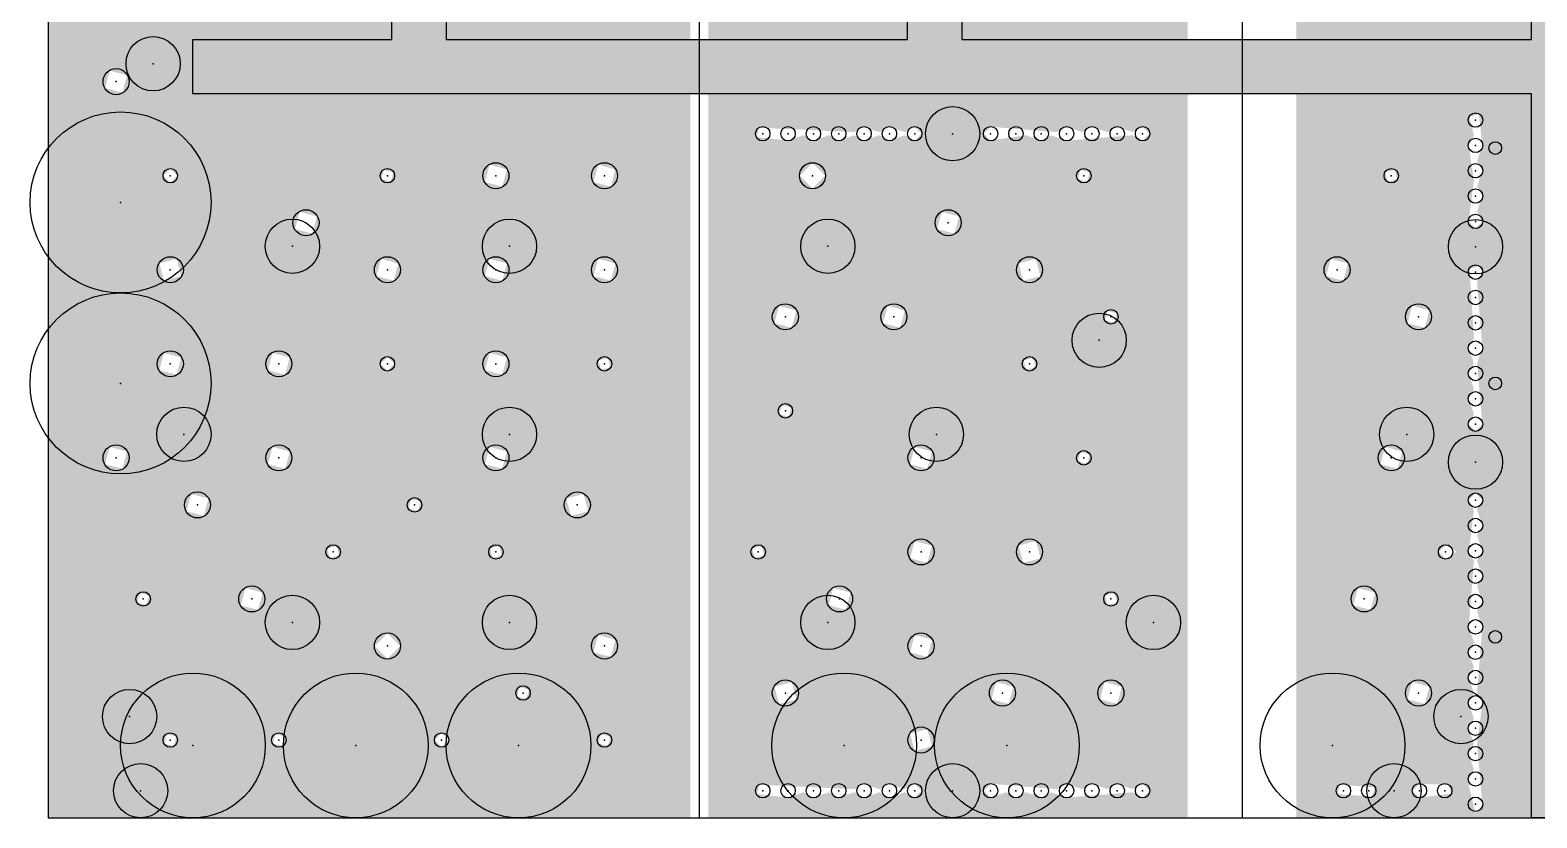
# Model space of a CAD drawing. Header units: metres. Extents: x -1 to 170, y 0 to 130.
# Drawn here: x -1 to 82.3, y 0 to 43.5 of the extents above; entities that cross this region are included whole.
import ezdxf

# ---------------------------------------------------------------- set-up
doc = ezdxf.new("R2010")
doc.units = ezdxf.units.M
for name, color, linetype in [('CABLE_COMM', 150, 'Continuous'), ('EXISTING_TREE_Липа мелколистная', 3, 'Continuous'), ('EXISTING_TREE_Тополь бальзамический', 3, 'Continuous'), ('LAMPS', 2, 'Continuous'), ('NEW_BUSH', 3, 'Continuous'), ('NEW_LAWN', 82, 'Continuous'), ('NEW_TREE', 3, 'Continuous'), ('PATHS', 33, 'Continuous'), ('SEWER_K1', 30, 'Continuous'), ('TERRITORY_BOUNDARY', 8, 'Continuous')]:
    doc.layers.add(name, color=color, linetype=linetype)

msp = doc.modelspace()

# ---------------------------------------------------------------- hatches: boundary and pattern name
at = {"layer": 'NEW_LAWN'}
h = msp.add_hatch(color=82, dxfattribs=at)
h.paths.add_polyline_path([(0.001, 116), (6, 116), (6, 100), (34, 100), (34, 112.25), (58.5, 112.25), (58.5, 110.001), (40, 110), (40, 70.5), (36, 70.5), (35.5, 70), (35.5, 43), (22, 43.01), (22, 54.999), (33, 55), (33, 75), (8, 75), (8, 55), (19, 55), (18.997, 43.003), (8, 43), (8, 40), (35.5, 40), (35.5, 0), (0, 0)])
h.paths.add_polyline_path([(34.301, 98.63), (34.476, 73.975), (34.099, 72.163), (34.798, 71.464), (35.403, 71.813), (35.699, 73.43), (35.699, 98.63), (35, 99.329)], flags=16)
h.paths.add_polyline_path([(32.799, 47.399), (33.055, 48.354), (32.101, 48.61), (31.845, 47.655)], flags=16)
h.paths.add_polyline_path([(31.651, 98.865), (31.301, 98.26), (31.301, 94.06), (32, 93.361), (32.699, 94.06), (32.699, 98.26), (32.349, 98.865)], flags=16)
h.paths.add_polyline_path([(31.651, 79.265), (31.301, 77.26), (32, 76.561), (32.605, 76.911), (32.699, 78.66), (32.349, 79.265)], flags=16)
h.paths.add_polyline_path([(31.301, 89.86), (31.395, 81.111), (32.349, 80.855), (32.699, 81.46), (32.699, 89.86), (32, 90.559)], flags=16)
h.paths.add_polyline_path([(31.099, 34.871), (31.355, 35.825), (30.401, 36.081), (30.145, 35.127)], flags=16)
h.paths.add_polyline_path([(31.099, 29.675), (31.355, 30.629), (30.401, 30.885), (30.145, 29.93)], flags=16)
h.paths.add_polyline_path([(31.099, 8.89), (31.355, 9.845), (30.401, 10.1), (30.145, 9.146)], flags=16)
h.paths.add_polyline_path([(31.078, 24.894), (30.939, 25.412), (30.422, 25.273), (30.561, 24.756)], flags=16)
h.paths.add_polyline_path([(30.939, 3.971), (31.078, 4.488), (30.561, 4.627), (30.422, 4.11)], flags=16)
h.paths.add_polyline_path([(29.855, 16.94), (29.599, 17.895), (28.645, 17.639), (28.901, 16.684)], flags=16)
h.paths.add_polyline_path([(29.855, 79.294), (29.599, 80.248), (28.645, 79.993), (28.901, 79.038)], flags=16)
h.paths.add_polyline_path([(28.555, 50.253), (28.299, 51.208), (27.345, 50.952), (27.601, 49.997)], flags=16)
h.paths.add_polyline_path([(28.355, 97.48), (28.099, 98.435), (27.145, 98.179), (27.401, 97.225)], flags=16)
h.paths.add_polyline_path([(26.599, 89.43), (26.855, 90.385), (25.901, 90.641), (25.645, 89.686)], flags=16)
h.paths.add_polyline_path([(26.599, 84.234), (26.855, 85.189), (25.901, 85.445), (25.645, 84.49)], flags=16)
h.paths.add_polyline_path([(26.439, 6.569), (26.578, 7.087), (26.061, 7.225), (25.922, 6.708)], flags=16)
h.paths.add_polyline_path([(25.099, 34.871), (25.355, 35.825), (24.401, 36.081), (24.145, 35.127)], flags=16)
h.paths.add_polyline_path([(25.099, 29.675), (25.355, 30.629), (24.401, 30.885), (24.145, 29.93)], flags=16)
h.paths.add_polyline_path([(25.099, 24.478), (25.355, 25.433), (24.401, 25.689), (24.145, 24.734)], flags=16)
h.paths.add_polyline_path([(25.099, 19.282), (25.355, 20.237), (24.401, 20.493), (24.145, 19.538)], flags=16)
h.paths.add_polyline_path([(25.078, 14.502), (24.939, 15.019), (24.422, 14.881), (24.561, 14.363)], flags=16)
h.paths.add_polyline_path([(23.855, 79.294), (23.599, 80.248), (22.645, 79.993), (22.901, 79.038)], flags=16)
h.paths.add_polyline_path([(22.129, 4.299), (21.75, 4.678), (21.371, 4.299), (21.75, 3.92)], flags=16)
h.paths.add_polyline_path([(20.599, 94.626), (20.855, 95.581), (19.901, 95.837), (19.645, 94.882)], flags=16)
h.paths.add_polyline_path([(20.439, 16.961), (20.578, 17.479), (20.061, 17.617), (19.922, 17.1)], flags=16)
h.paths.add_polyline_path([(19.099, 86.832), (19.355, 87.787), (18.401, 88.043), (18.145, 87.088)], flags=16)
h.paths.add_polyline_path([(19.099, 29.675), (19.355, 30.629), (18.401, 30.885), (18.145, 29.93)], flags=16)
h.paths.add_polyline_path([(19.449, 9.495), (18.75, 10.194), (18.051, 9.495), (18.75, 8.796)], flags=16)
h.paths.add_polyline_path([(18.939, 35.148), (19.078, 35.665), (18.561, 35.804), (18.422, 35.287)], flags=16)
h.paths.add_polyline_path([(19.129, 25.084), (18.75, 25.462), (18.371, 25.084), (18.75, 24.705)], flags=16)
h.paths.add_polyline_path([(17.439, 79.315), (17.578, 79.833), (17.061, 79.971), (16.922, 79.454)], flags=16)
h.paths.add_polyline_path([(16.078, 14.502), (15.939, 15.019), (15.422, 14.881), (15.561, 14.363)], flags=16)
h.paths.add_polyline_path([(14.599, 32.273), (14.855, 33.227), (13.901, 33.483), (13.645, 32.528)], flags=16)
h.paths.add_polyline_path([(14.599, 94.626), (14.855, 95.581), (13.901, 95.837), (13.645, 94.882)], flags=16)
h.paths.add_polyline_path([(13.099, 50.459), (13.355, 51.414), (12.401, 51.67), (12.145, 50.715)], flags=16)
h.paths.add_polyline_path([(13.099, 24.478), (13.355, 25.433), (12.401, 25.689), (12.145, 24.734)], flags=16)
h.paths.add_polyline_path([(13.099, 19.282), (13.355, 20.237), (12.401, 20.493), (12.145, 19.538)], flags=16)
h.paths.add_polyline_path([(13.078, 82.052), (12.939, 82.569), (12.422, 82.431), (12.561, 81.913)], flags=16)
h.paths.add_polyline_path([(12.939, 3.971), (13.078, 4.488), (12.561, 4.627), (12.422, 4.11)], flags=16)
h.paths.add_polyline_path([(11.599, 11.488), (11.855, 12.443), (10.901, 12.698), (10.645, 11.744)], flags=16)
h.paths.add_polyline_path([(10.099, 76.44), (10.355, 77.395), (9.401, 77.65), (9.145, 76.696)], flags=16)
h.paths.add_polyline_path([(8.599, 16.684), (8.855, 17.639), (7.901, 17.895), (7.645, 16.94)], flags=16)
h.paths.add_polyline_path([(8.599, 53.057), (8.855, 54.012), (7.901, 54.268), (7.645, 53.313)], flags=16)
h.paths.add_polyline_path([(7.355, 87.088), (7.099, 88.043), (6.145, 87.787), (6.401, 86.832)], flags=16)
h.paths.add_polyline_path([(7.355, 29.93), (7.099, 30.885), (6.145, 30.629), (6.401, 29.675)], flags=16)
h.paths.add_polyline_path([(7.099, 92.028), (7.355, 92.983), (6.401, 93.239), (6.145, 92.284)], flags=16)
h.paths.add_polyline_path([(7.099, 24.478), (7.355, 25.433), (6.401, 25.689), (6.145, 24.734)], flags=16)
h.paths.add_polyline_path([(6.939, 71.521), (7.078, 72.038), (6.561, 72.177), (6.422, 71.66)], flags=16)
h.paths.add_polyline_path([(7.129, 35.476), (6.75, 35.855), (6.371, 35.476), (6.75, 35.097)], flags=16)
h.paths.add_polyline_path([(6.939, 3.971), (7.078, 4.488), (6.561, 4.627), (6.422, 4.11)], flags=16)
h.paths.add_polyline_path([(5.599, 79.038), (5.855, 79.993), (4.901, 80.248), (4.645, 79.294)], flags=16)
h.paths.add_polyline_path([(5.599, 47.861), (5.855, 48.816), (4.901, 49.072), (4.645, 48.117)], flags=16)
h.paths.add_polyline_path([(5.578, 63.865), (5.439, 64.383), (4.922, 64.244), (5.061, 63.727)], flags=16)
h.paths.add_polyline_path([(5.439, 11.765), (5.578, 12.283), (5.061, 12.421), (4.922, 11.904)], flags=16)
h.paths.add_polyline_path([(4.099, 40.067), (4.355, 41.022), (3.401, 41.277), (3.145, 40.323)], flags=16)
h.paths.add_polyline_path([(4.099, 19.282), (4.355, 20.237), (3.401, 20.493), (3.145, 19.538)], flags=16)
h.paths.add_polyline_path([(4.099, 97.225), (4.355, 98.179), (3.401, 98.435), (3.145, 97.48)], flags=16)
h.paths.add_polyline_path([(4.099, 55.655), (4.355, 56.61), (3.401, 56.866), (3.145, 55.911)], flags=16)
h.paths.add_polyline_path([(4.279, 112.5), (3.9, 112.879), (3.521, 112.5), (3.9, 112.121)], flags=16)
h.paths.add_polyline_path([(1.289, 112.172), (1.428, 112.689), (0.911, 112.828), (0.772, 112.311)], flags=16)
h = msp.add_hatch(color=82, dxfattribs=at)
h.paths.add_polyline_path([(50.5, 54.026), (51.481, 53.301), (52.086, 53.651), (51.773, 55.898), (52.664, 56.476), (57.719, 56.301), (60.311, 56.953), (60.976, 56.446), (60.372, 54.875), (53.932, 54.605), (53.676, 53.651), (54.281, 53.301), (59.862, 53.53), (60.467, 53.88), (60.721, 54.79), (62.105, 55.241), (62.199, 58.391), (61.5, 59.089), (59.522, 57.801), (58.487, 57.576), (52.119, 57.699), (50.5, 57.03), (50.5, 62), (58, 62), (58, 92), (63, 92), (63, 43), (50.503, 43.003)])
h.paths.add_polyline_path([(61.299, 47.4), (61.555, 48.355), (60.601, 48.611), (60.345, 47.656)], flags=16)
h.paths.add_polyline_path([(56.799, 49.998), (57.055, 50.953), (56.101, 51.209), (55.845, 50.254)], flags=16)
h = msp.add_hatch(color=82, dxfattribs=at)
h.paths.add_polyline_path([(69.152, 77.511), (70, 77.021), (76.905, 77.181), (78.154, 76.718), (79.848, 77.511), (79.848, 78.489), (79.489, 78.848), (70, 78.979), (69, 78.337), (69, 80), (81.999, 79.994), (81.994, 43.001), (69, 43)])
h.paths.add_polyline_path([(77.949, 68.785), (77.25, 69.484), (76.551, 68.785), (77.25, 68.086)], flags=16)
h.paths.add_polyline_path([(76.099, 49.993), (76.355, 50.948), (75.401, 51.203), (75.145, 50.249)], flags=16)
h.paths.add_polyline_path([(73.099, 55.189), (73.355, 56.144), (72.401, 56.4), (72.145, 55.445)], flags=16)
h.paths.add_polyline_path([(73.099, 60.385), (73.355, 61.34), (72.401, 61.596), (72.145, 60.641)], flags=16)
h.paths.add_polyline_path([(72.939, 71.055), (73.078, 71.572), (72.561, 71.711), (72.422, 71.193)], flags=16)
h.paths.add_polyline_path([(71.439, 47.672), (71.578, 48.19), (71.061, 48.328), (70.922, 47.811)], flags=16)
h = msp.add_hatch(color=82, dxfattribs=at)
h.paths.add_polyline_path([(39.294, 56.865), (38.151, 56.901), (37.801, 56.296), (37.895, 54.547), (38.792, 53.444), (46.46, 53.301), (47.5, 54.085), (47.494, 43.001), (36.5, 43), (36.5, 69.5), (40, 69.5), (40, 62), (47.5, 62), (47.5, 56.971), (45.94, 57.699), (40.34, 57.699)])
h.paths.add_polyline_path([(44.079, 49.922), (44.217, 51.839), (43.7, 51.978), (43.561, 50.061)], flags=16)
h.paths.add_polyline_path([(43.976, 45.195), (44.079, 47.778), (43.561, 47.639), (43.803, 45.195), (43.51, 44.65), (43.889, 44.271), (44.268, 44.65)], flags=16)
h.paths.add_polyline_path([(39.599, 47.395), (39.855, 48.35), (38.901, 48.606), (38.645, 47.651)], flags=16)
h = msp.add_hatch(color=82, dxfattribs=at)
h.paths.add_polyline_path([(63, 40), (63, 0), (36.5, 0), (36.5, 40)])
h.paths.add_polyline_path([(55.755, 37.884), (52.1, 38.176), (51.721, 37.797), (52.1, 37.418), (54.045, 37.711), (54.9, 37.418), (55.445, 37.711), (56.3, 37.418), (59.955, 37.711), (60.5, 37.418), (60.879, 37.797), (60.5, 38.176), (59.955, 37.884), (59.1, 38.176), (58.555, 37.884), (57.7, 38.176), (57.155, 37.884), (56.3, 38.176)], flags=16)
h.paths.add_polyline_path([(55.755, 1.586), (52.1, 1.879), (51.721, 1.5), (52.1, 1.121), (52.955, 1.414), (53.5, 1.121), (54.045, 1.414), (54.9, 1.121), (55.445, 1.414), (56.3, 1.121), (59.955, 1.414), (60.5, 1.121), (60.879, 1.5), (60.5, 1.879), (59.955, 1.586), (59.1, 1.879), (58.555, 1.586), (57.7, 1.879), (57.155, 1.586), (56.3, 1.879)], flags=16)
h.paths.add_polyline_path([(59.099, 6.292), (59.355, 7.247), (58.401, 7.502), (58.145, 6.548)], flags=16)
h.paths.add_polyline_path([(59.078, 11.904), (58.939, 12.421), (58.422, 12.283), (58.561, 11.765)], flags=16)
h.paths.add_polyline_path([(58.939, 27.354), (59.078, 27.871), (58.561, 28.01), (58.422, 27.492)], flags=16)
h.paths.add_polyline_path([(57.439, 19.559), (57.578, 20.077), (57.061, 20.216), (56.922, 19.698)], flags=16)
h.paths.add_polyline_path([(57.439, 35.148), (57.578, 35.665), (57.061, 35.804), (56.922, 35.287)], flags=16)
h.paths.add_polyline_path([(54.855, 29.93), (54.599, 30.885), (53.645, 30.629), (53.901, 29.675)], flags=16)
h.paths.add_polyline_path([(54.855, 14.342), (54.599, 15.297), (53.645, 15.041), (53.901, 14.086)], flags=16)
h.paths.add_polyline_path([(54.578, 24.894), (54.439, 25.412), (53.922, 25.273), (54.061, 24.756)], flags=16)
h.paths.add_polyline_path([(53.099, 6.292), (53.355, 7.247), (52.401, 7.502), (52.145, 6.548)], flags=16)
h.paths.add_polyline_path([(50.099, 32.273), (50.355, 33.227), (49.401, 33.483), (49.145, 32.528)], flags=16)
h.paths.add_polyline_path([(48.599, 19.282), (48.855, 20.237), (47.901, 20.493), (47.645, 19.538)], flags=16)
h.paths.add_polyline_path([(48.599, 14.086), (48.855, 15.041), (47.901, 15.297), (47.645, 14.342)], flags=16)
h.paths.add_polyline_path([(48.599, 8.89), (48.855, 9.845), (47.901, 10.1), (47.645, 9.146)], flags=16)
h.paths.add_polyline_path([(48.855, 3.95), (48.599, 4.904), (47.645, 4.648), (47.901, 3.694)], flags=16)
h.paths.add_polyline_path([(44.555, 37.884), (39.311, 38.125), (39.172, 37.608), (40.9, 37.418), (41.755, 37.711), (42.3, 37.418), (43.155, 37.711), (43.7, 37.418), (44.555, 37.711), (45.1, 37.418), (45.955, 37.711), (46.5, 37.418), (47.355, 37.711), (47.9, 37.418), (48.279, 37.797), (47.9, 38.176), (47.355, 37.884), (46.5, 38.176), (45.955, 37.884), (45.1, 38.176)], flags=16)
h.paths.add_polyline_path([(44.555, 1.586), (39.311, 1.828), (39.172, 1.311), (40.9, 1.121), (41.755, 1.414), (42.3, 1.121), (43.155, 1.414), (43.7, 1.121), (44.555, 1.414), (45.1, 1.121), (45.955, 1.414), (46.5, 1.121), (47.355, 1.414), (47.9, 1.121), (48.279, 1.5), (47.9, 1.879), (47.355, 1.586), (46.5, 1.879), (45.955, 1.586), (45.1, 1.879)], flags=16)
h.paths.add_polyline_path([(47.099, 27.077), (47.355, 28.031), (46.401, 28.287), (46.145, 27.332)], flags=16)
h.paths.add_polyline_path([(44.099, 11.488), (44.355, 12.443), (43.401, 12.698), (43.145, 11.744)], flags=16)
h.paths.add_polyline_path([(42.949, 35.476), (42.25, 36.175), (41.551, 35.476), (42.25, 34.777)], flags=16)
h.paths.add_polyline_path([(41.355, 6.548), (41.099, 7.502), (40.145, 7.247), (40.401, 6.292)], flags=16)
h.paths.add_polyline_path([(41.099, 27.077), (41.355, 28.031), (40.401, 28.287), (40.145, 27.332)], flags=16)
h.paths.add_polyline_path([(40.939, 22.157), (41.078, 22.675), (40.561, 22.814), (40.422, 22.296)], flags=16)
h.paths.add_polyline_path([(39.578, 14.502), (39.439, 15.019), (38.922, 14.881), (39.061, 14.363)], flags=16)
h = msp.add_hatch(color=82, dxfattribs=at)
h.paths.add_polyline_path([(69, 0), (69, 40), (81.994, 39.999), (82, 0.001)])
h.paths.add_polyline_path([(76.871, 14.691), (77.25, 14.313), (77.852, 14.704), (77.25, 15.07)], flags=16)
h.paths.add_polyline_path([(78.53, 14.606), (78.817, 14.205), (78.525, 10.55), (78.817, 9.695), (78.525, 9.15), (78.817, 8.295), (78.525, 7.75), (78.817, 6.895), (78.525, 6.35), (78.817, 5.495), (78.525, 4.95), (78.817, 4.095), (78.525, 3.55), (78.817, 2.695), (78.481, 1.996), (78.904, 0.233), (79.282, 0.75), (78.99, 4.095), (79.282, 6.35), (78.99, 6.895), (79.282, 10.55), (78.99, 11.405), (79.282, 11.95), (78.99, 12.805), (79.282, 13.35), (78.99, 14.205), (79.282, 14.75), (78.99, 15.605), (79.282, 16.15), (78.99, 17.005), (79.282, 17.55), (78.904, 17.929), (78.525, 17.55), (78.817, 17.005)], flags=16)
h.paths.add_polyline_path([(78.575, 30.339), (78.817, 26.495), (78.525, 25.95), (78.817, 25.095), (78.525, 24.55), (78.817, 23.695), (78.525, 23.15), (78.817, 22.295), (78.525, 21.75), (78.904, 21.371), (79.282, 21.75), (78.99, 25.095), (79.282, 25.95), (78.99, 29.605), (79.282, 30.15), (79.093, 30.478)], flags=16)
h.paths.add_polyline_path([(78.525, 37.15), (78.817, 35.205), (78.525, 32.95), (78.904, 32.571), (79.282, 32.95), (78.99, 33.495), (79.282, 34.35), (78.99, 34.895), (79.282, 35.75), (78.99, 36.295), (79.282, 37.15), (79.093, 38.878), (78.575, 38.739), (78.817, 37.695)], flags=16)
h.paths.add_polyline_path([(77.389, 1.828), (75.8, 1.879), (75.421, 1.5), (75.8, 1.121), (77.588, 1.338)], flags=16)
h.paths.add_polyline_path([(76.099, 6.292), (76.355, 7.247), (75.401, 7.502), (75.145, 6.548)], flags=16)
h.paths.add_polyline_path([(76.099, 27.077), (76.355, 28.031), (75.401, 28.287), (75.145, 27.332)], flags=16)
h.paths.add_polyline_path([(74.599, 19.282), (74.855, 20.237), (73.901, 20.493), (73.645, 19.538)], flags=16)
h.paths.add_polyline_path([(74.578, 35.287), (74.439, 35.804), (73.922, 35.665), (74.061, 35.148)], flags=16)
h.paths.add_polyline_path([(73.099, 11.488), (73.355, 12.443), (72.401, 12.698), (72.145, 11.744)], flags=16)
h.paths.add_polyline_path([(73.328, 1.689), (71.411, 1.828), (71.272, 1.311), (73.189, 1.172)], flags=16)
h.paths.add_polyline_path([(71.599, 29.675), (71.855, 30.629), (70.901, 30.885), (70.645, 29.93)], flags=16)
at = {"layer": 'PATHS'}
msp.add_hatch(color=33, dxfattribs=at).paths.add_polyline_path([(88, 40), (88, 0), (82, 0), (82, 40), (8, 40), (8, 43), (19, 43), (19, 55), (22, 55), (22, 43), (47.5, 43), (47.5, 62), (50.5, 62), (50.5, 43), (82, 43), (82, 80), (68, 80), (68, 92), (102, 92), (102, 80), (88, 80), (88, 43), (119.5, 43), (119.5, 62), (122.5, 62), (122.5, 43), (150, 43), (150, 55), (153, 55), (153, 43), (162, 43), (162, 40), (153, 40), (153, 32), (150, 32), (150, 40)])

# ---------------------------------------------------------------- linework, layer by layer
at = {"layer": 'CABLE_COMM'}
msp.add_polyline3d([(36, 0, -0.6), (36, 70, -0.6), (40, 70, -0.6)], dxfattribs=at)
at = {"layer": 'EXISTING_TREE_Липа мелколистная'}
for centre in [(8, 4), (17, 4), (26, 4), (44, 4), (53, 4), (71, 4)]:
    msp.add_circle(centre, 4, dxfattribs=at)
for p in [(8, 4), (17, 4), (26, 4), (44, 4), (53, 4), (71, 4)]:
    msp.add_point(p, dxfattribs=at)
at = {"layer": 'EXISTING_TREE_Тополь бальзамический'}
for centre in [(4, 34), (4, 24)]:
    msp.add_circle(centre, 5, dxfattribs=at)
for p in [(4, 34), (4, 24)]:
    msp.add_point(p, dxfattribs=at)
at = {"layer": 'LAMPS'}
for p, q in [((80, 37), (80, 37, 5)), ((80, 24), (80, 24, 5)), ((80, 10), (80, 10, 5))]:
    msp.add_line(p, q, dxfattribs=at)
for centre in [(80, 37, 5), (80, 24, 5), (80, 10, 5)]:
    msp.add_circle(centre, 0.35, dxfattribs=at)
at = {"layer": 'NEW_BUSH'}
for centre, radius in [((3.75, 40.672), 0.72), ((78.904, 38.55), 0.4), ((39.5, 37.797), 0.4), ((40.9, 37.797), 0.4), ((42.3, 37.797), 0.4), ((43.7, 37.797), 0.4), ((45.1, 37.797), 0.4), ((46.5, 37.797), 0.4), ((47.9, 37.797), 0.4), ((52.1, 37.797), 0.4), ((53.5, 37.797), 0.4), ((54.9, 37.797), 0.4), ((56.3, 37.797), 0.4), ((57.7, 37.797), 0.4), ((59.1, 37.797), 0.4), ((60.5, 37.797), 0.4), ((78.904, 37.15), 0.4), ((6.75, 35.476), 0.4), ((18.75, 35.476), 0.4), ((24.75, 35.476), 0.72), ((30.75, 35.476), 0.72), ((42.25, 35.476), 0.72), ((57.25, 35.476), 0.4), ((74.25, 35.476), 0.4), ((78.904, 35.75), 0.4), ((78.904, 34.35), 0.4), ((14.25, 32.878), 0.72), ((49.75, 32.878), 0.72), ((78.904, 32.95), 0.4), ((6.75, 30.28), 0.72), ((18.75, 30.28), 0.72), ((24.75, 30.28), 0.72), ((30.75, 30.28), 0.72), ((54.25, 30.28), 0.72), ((71.25, 30.28), 0.72), ((78.904, 30.15), 0.4), ((40.75, 27.682), 0.72), ((46.75, 27.682), 0.72), ((75.75, 27.682), 0.72), ((78.904, 28.75), 0.4), ((58.75, 27.682), 0.4), ((78.904, 27.35), 0.4), ((78.904, 25.95), 0.4), ((6.75, 25.084), 0.72), ((12.75, 25.084), 0.72), ((18.75, 25.084), 0.4), ((24.75, 25.084), 0.72), ((30.75, 25.084), 0.4), ((54.25, 25.084), 0.4), ((78.904, 24.55), 0.4), ((78.904, 23.15), 0.4), ((40.75, 22.486), 0.4), ((78.904, 21.75), 0.4), ((3.75, 19.887), 0.72), ((12.75, 19.887), 0.72), ((24.75, 19.887), 0.72), ((48.25, 19.887), 0.72), ((57.25, 19.887), 0.4), ((74.25, 19.887), 0.72), ((8.25, 17.289), 0.72), ((20.25, 17.289), 0.4), ((29.25, 17.289), 0.72), ((78.904, 17.55), 0.4), ((78.904, 16.15), 0.4), ((15.75, 14.691), 0.4), ((24.75, 14.691), 0.4), ((39.25, 14.691), 0.4), ((48.25, 14.691), 0.72), ((54.25, 14.691), 0.72), ((77.25, 14.691), 0.4), ((78.904, 14.75), 0.4), ((78.904, 13.35), 0.4), ((11.25, 12.093), 0.72), ((43.75, 12.093), 0.72), ((72.75, 12.093), 0.72), ((5.25, 12.093), 0.4), ((58.75, 12.093), 0.4), ((78.904, 11.95), 0.4), ((78.904, 10.55), 0.4), ((18.75, 9.495), 0.72), ((30.75, 9.495), 0.72), ((48.25, 9.495), 0.72), ((78.904, 9.15), 0.4), ((40.75, 6.897), 0.72), ((52.75, 6.897), 0.72), ((58.75, 6.897), 0.72), ((75.75, 6.897), 0.72), ((78.904, 7.75), 0.4), ((26.25, 6.897), 0.4), ((78.904, 6.35), 0.4), ((48.25, 4.299), 0.72), ((78.904, 4.95), 0.4), ((6.75, 4.299), 0.4), ((12.75, 4.299), 0.4), ((21.75, 4.299), 0.4), ((30.75, 4.299), 0.4), ((78.904, 3.55), 0.4), ((78.904, 2.15), 0.4), ((39.5, 1.5), 0.4), ((40.9, 1.5), 0.4), ((42.3, 1.5), 0.4), ((43.7, 1.5), 0.4), ((45.1, 1.5), 0.4), ((46.5, 1.5), 0.4), ((47.9, 1.5), 0.4), ((52.1, 1.5), 0.4), ((53.5, 1.5), 0.4), ((54.9, 1.5), 0.4), ((56.3, 1.5), 0.4), ((57.7, 1.5), 0.4), ((59.1, 1.5), 0.4), ((60.5, 1.5), 0.4), ((71.6, 1.5), 0.4), ((73, 1.5), 0.4), ((75.8, 1.5), 0.4), ((77.2, 1.5), 0.4), ((78.904, 0.75), 0.4)]:
    msp.add_circle(centre, radius, dxfattribs=at)
for p in [(3.75, 40.672), (78.904, 38.55), (39.5, 37.797), (40.9, 37.797), (42.3, 37.797), (43.7, 37.797), (45.1, 37.797), (46.5, 37.797), (47.9, 37.797), (52.1, 37.797), (53.5, 37.797), (54.9, 37.797), (56.3, 37.797), (57.7, 37.797), (59.1, 37.797), (60.5, 37.797), (78.904, 37.15), (6.75, 35.476), (18.75, 35.476), (24.75, 35.476), (30.75, 35.476), (42.25, 35.476), (57.25, 35.476), (74.25, 35.476), (78.904, 35.75), (78.904, 34.35), (14.25, 32.878), (49.75, 32.878), (78.904, 32.95), (6.75, 30.28), (18.75, 30.28), (24.75, 30.28), (30.75, 30.28), (54.25, 30.28), (71.25, 30.28), (78.904, 30.15), (78.904, 28.75), (40.75, 27.682), (46.75, 27.682), (58.75, 27.682), (75.75, 27.682), (78.904, 27.35), (78.904, 25.95), (6.75, 25.084), (12.75, 25.084), (18.75, 25.084), (24.75, 25.084), (30.75, 25.084), (54.25, 25.084), (78.904, 24.55), (78.904, 23.15), (40.75, 22.486), (78.904, 21.75), (3.75, 19.887), (12.75, 19.887), (24.75, 19.887), (48.25, 19.887), (57.25, 19.887), (74.25, 19.887), (78.904, 17.55), (8.25, 17.289), (20.25, 17.289), (29.25, 17.289), (78.904, 16.15), (15.75, 14.691), (24.75, 14.691), (39.25, 14.691), (48.25, 14.691), (54.25, 14.691), (77.25, 14.691), (78.904, 14.75), (78.904, 13.35), (5.25, 12.093), (11.25, 12.093), (43.75, 12.093), (58.75, 12.093), (72.75, 12.093), (78.904, 11.95), (78.904, 10.55), (18.75, 9.495), (30.75, 9.495), (48.25, 9.495), (78.904, 9.15), (78.904, 7.75), (26.25, 6.897), (40.75, 6.897), (52.75, 6.897), (58.75, 6.897), (75.75, 6.897), (78.904, 6.35), (6.75, 4.299), (12.75, 4.299), (21.75, 4.299), (30.75, 4.299), (48.25, 4.299), (78.904, 4.95), (78.904, 3.55), (78.904, 2.15), (39.5, 1.5), (40.9, 1.5), (42.3, 1.5), (43.7, 1.5), (45.1, 1.5), (46.5, 1.5), (47.9, 1.5), (52.1, 1.5), (53.5, 1.5), (54.9, 1.5), (56.3, 1.5), (57.7, 1.5), (59.1, 1.5), (60.5, 1.5), (71.6, 1.5), (73, 1.5), (75.8, 1.5), (77.2, 1.5), (78.904, 0.75)]:
    msp.add_point(p, dxfattribs=at)
at = {"layer": 'NEW_TREE'}
for centre in [(5.8, 41.659), (50, 37.797), (13.5, 31.579), (25.5, 31.579), (43.1, 31.579), (78.904, 31.55), (58.1, 26.383), (7.5, 21.187), (25.5, 21.187), (49.1, 21.187), (75.1, 21.187), (78.904, 19.65), (13.5, 10.794), (25.5, 10.794), (43.1, 10.794), (61.1, 10.794), (4.5, 5.598), (78.1, 5.598), (5.11, 1.5), (50, 1.5), (74.4, 1.5)]:
    msp.add_circle(centre, 1.5, dxfattribs=at)
for p in [(5.8, 41.659), (50, 37.797), (13.5, 31.579), (25.5, 31.579), (43.1, 31.579), (78.904, 31.55), (58.1, 26.383), (7.5, 21.187), (25.5, 21.187), (49.1, 21.187), (75.1, 21.187), (78.904, 19.65), (13.5, 10.794), (25.5, 10.794), (43.1, 10.794), (61.1, 10.794), (4.5, 5.598), (78.1, 5.598), (5.11, 1.5), (50, 1.5), (74.4, 1.5)]:
    msp.add_point(p, dxfattribs=at)
at = {"layer": 'PATHS'}
msp.add_lwpolyline([(88, 0), (82, 0), (82, 40), (8, 40), (8, 43), (19, 43), (19, 55), (22, 55), (22, 43), (47.5, 43), (47.5, 62), (50.5, 62), (50.5, 43), (82, 43), (82, 80), (68, 80), (68, 92), (102, 92)], dxfattribs=at)
at = {"layer": 'SEWER_K1'}
msp.add_polyline3d([(66, 92, -2.6), (66, 0, -2.6)], dxfattribs=at)
at = {"layer": 'TERRITORY_BOUNDARY'}
msp.add_lwpolyline([(170, 0), (170, 130), (0, 130), (0, 0)], close=True, dxfattribs=at)

doc.saveas('drawing.dxf')
